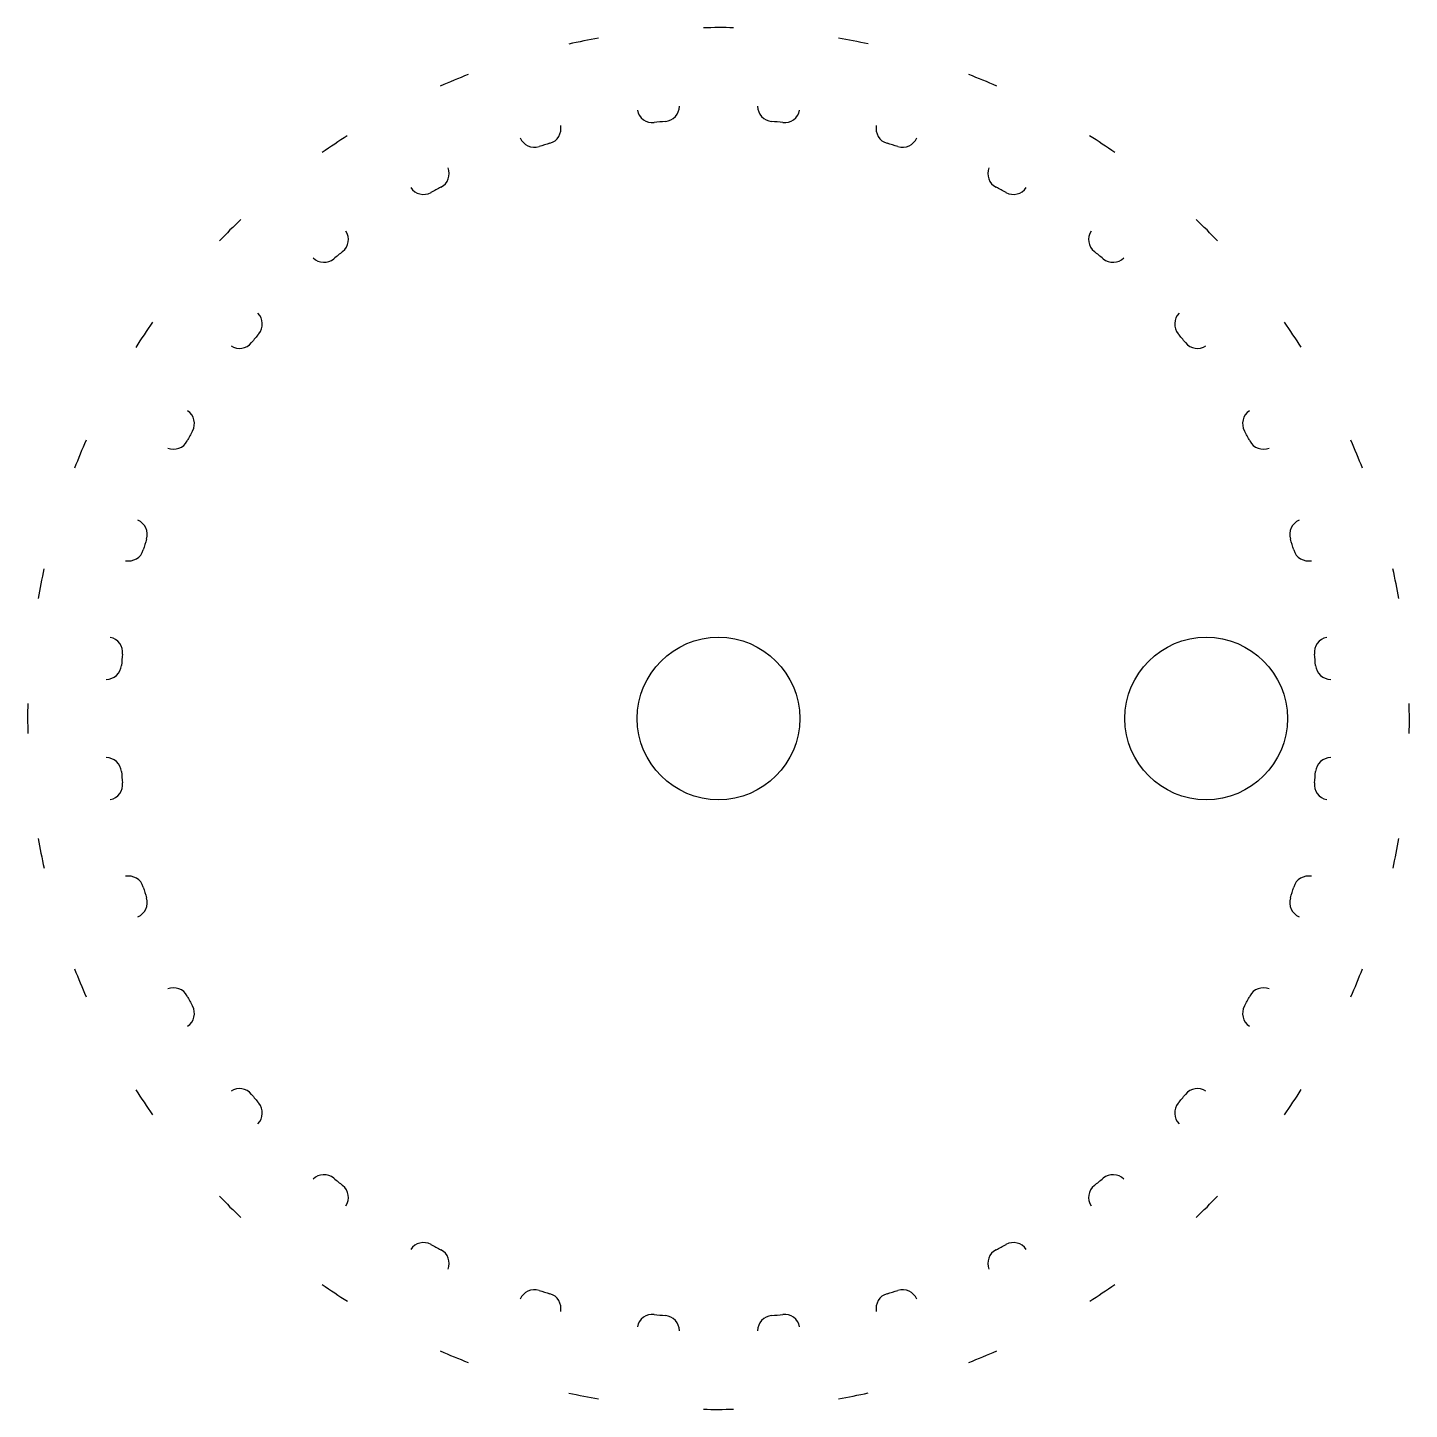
# Model space of a CAD drawing. Header units: millimetres. Extents: x 80.7 to 123.3, y -6.3 to 36.3.
import ezdxf

# ---------------------------------------------------------------- set-up
doc = ezdxf.new("R2010")
doc.units = ezdxf.units.MM
doc.layers.add('Shape2DView001', color=7, linetype='CONTINUOUS')

msp = doc.modelspace()

# ---------------------------------------------------------------- linework, layer by layer
at = {"layer": 'Shape2DView001'}
for centre in [(102, 15), (117, 15)]:
    msp.add_circle(centre, 2.5, dxfattribs=at)
for centre, radius, start, end in [((102.025, 15.001), 21.25, 88.8171, 91.3205), ((102.025, 15.005), 21.25, 100.0671, 102.5705), ((102.025, 14.996), 21.25, 77.5671, 80.0705), ((102.023, 15.01), 21.25, 111.3171, 113.8205), ((102.024, 14.991), 21.25, 66.3171, 68.8205), ((99.97, 33.803), 0.475, -168.5252, -83.7942), ((100.323, 33.838), 0.475, -84.958, -0.1854), ((103.677, 33.838), 0.475, -179.7752, -95.0442), ((104.03, 33.803), 0.475, -96.208, -11.4354), ((96.68, 33.149), 0.475, -73.708, 11.0646), ((102, 15), 18.438, 95.0883, 96.1617), ((102, 15), 18.438, 83.8383, 84.9117), ((107.32, 33.149), 0.475, 168.9748, -106.2942), ((102.021, 15.015), 21.25, 122.5671, 125.0705), ((96.34, 33.046), 0.475, -157.2752, -72.5442), ((107.66, 33.046), 0.475, -107.458, -22.6854), ((102.021, 14.986), 21.25, 55.0671, 57.5705), ((102, 15), 18.438, 106.3383, 107.4117), ((102, 15), 18.438, 72.5883, 73.6617), ((93.242, 31.762), 0.475, -62.458, 22.3146), ((110.758, 31.762), 0.475, 157.7248, -117.5442), ((92.929, 31.595), 0.475, -146.0252, -61.2942), ((102, 15), 18.438, 117.5883, 118.6617), ((102, 15), 18.438, 61.3383, 62.4117), ((111.071, 31.595), 0.475, -118.708, -33.9354), ((102.018, 15.018), 21.25, 133.8171, 136.3205), ((102.018, 14.982), 21.25, 43.8171, 46.3205), ((90.14, 29.732), 0.475, -51.208, 33.5646), ((113.86, 29.732), 0.475, 146.4748, -128.7942), ((102, 15), 18.438, 128.8383, 129.9117), ((102, 15), 18.438, 50.0883, 51.1617), ((89.865, 29.506), 0.475, -134.7752, -50.0442), ((114.135, 29.506), 0.475, -129.958, -45.1854), ((87.494, 27.135), 0.475, -39.958, 44.8146), ((116.506, 27.135), 0.475, 135.2248, -140.0442), ((102.014, 15.021), 21.25, 145.0671, 147.5705), ((102, 15), 18.438, 140.0883, 141.1617), ((102, 15), 18.438, 38.8383, 39.9117), ((102.015, 14.979), 21.25, 32.5671, 35.0705), ((87.268, 26.86), 0.475, -123.5252, -38.7942), ((116.732, 26.86), 0.475, -141.208, -56.4354), ((85.405, 24.071), 0.475, -28.708, 56.0646), ((118.595, 24.071), 0.475, 123.9748, -151.2942), ((102, 15), 18.438, 151.3383, 152.4117), ((102, 15), 18.438, 27.5883, 28.6617), ((102.009, 15.024), 21.25, 156.3171, 158.8205), ((85.238, 23.758), 0.475, -112.2752, -27.5442), ((118.762, 23.758), 0.475, -152.458, -67.6854), ((102.01, 14.977), 21.25, 21.3171, 23.8205), ((83.954, 20.66), 0.475, -17.458, 67.3146), ((120.046, 20.66), 0.475, 112.7248, -162.5442), ((102, 15), 18.438, 162.5883, 163.6617), ((102, 15), 18.438, 16.3383, 17.4117), ((83.851, 20.32), 0.475, -101.0252, -16.2942), ((120.149, 20.32), 0.475, -163.708, -78.9354), ((102.004, 15.025), 21.25, 167.5671, 170.0705), ((102.005, 14.975), 21.25, 10.0671, 12.5705), ((83.197, 17.03), 0.475, -6.208, 78.5646), ((120.803, 17.03), 0.475, 101.4748, -173.7942), ((83.162, 16.677), 0.475, -89.7752, -5.0442), ((102, 15), 18.438, 173.8383, 174.9117), ((102, 15), 18.438, 5.0883, 6.1617), ((120.838, 16.677), 0.475, -174.958, -90.1854), ((101.999, 15.025), 21.25, 178.8171, -178.6795), ((102.001, 14.975), 21.25, -1.1829, 1.3205), ((83.162, 13.323), 0.475, 5.042, 89.8146), ((120.838, 13.323), 0.475, 90.2248, 174.9558), ((102, 15), 18.438, -174.9117, -173.8383), ((102, 15), 18.438, -6.1617, -5.0883), ((83.197, 12.97), 0.475, -78.5252, 6.2058), ((120.803, 12.97), 0.475, 173.792, -101.4354), ((101.995, 15.025), 21.25, -169.9329, -167.4295), ((101.996, 14.975), 21.25, -12.4329, -9.9295), ((83.851, 9.68), 0.475, 16.292, 101.0646), ((102, 15), 18.438, -163.6617, -162.5883), ((102, 15), 18.438, -17.4117, -16.3383), ((120.149, 9.68), 0.475, 78.9748, 163.7058), ((83.954, 9.34), 0.475, -67.2752, 17.4558), ((120.046, 9.34), 0.475, 162.542, -112.6854), ((101.99, 15.023), 21.25, -158.6829, -156.1795), ((101.991, 14.976), 21.25, -23.6829, -21.1795), ((85.238, 6.242), 0.475, 27.542, 112.3146), ((102, 15), 18.438, -152.4117, -151.3383), ((102, 15), 18.438, -28.6617, -27.5883), ((118.762, 6.242), 0.475, 67.7248, 152.4558), ((85.405, 5.929), 0.475, -56.0252, 28.7058), ((118.595, 5.929), 0.475, 151.292, -123.9354), ((101.985, 15.021), 21.25, -147.4329, -144.9295), ((87.268, 3.14), 0.475, 38.792, 123.5646), ((102, 15), 18.438, -141.1617, -140.0883), ((102, 15), 18.438, -39.9117, -38.8383), ((116.732, 3.14), 0.475, 56.4748, 141.2058), ((101.986, 14.979), 21.25, -34.9329, -32.4295), ((87.494, 2.865), 0.475, -44.7752, 39.9558), ((116.506, 2.865), 0.475, 140.042, -135.1854), ((89.865, 0.494), 0.475, 50.042, 134.8146), ((102, 15), 18.438, -129.9117, -128.8383), ((102, 15), 18.438, -51.1617, -50.0883), ((114.135, 0.494), 0.475, 45.2248, 129.9558), ((90.14, 0.268), 0.475, -33.5252, 51.2058), ((113.86, 0.268), 0.475, 128.792, -146.4354), ((101.982, 15.018), 21.25, -136.1829, -133.6795), ((101.982, 14.982), 21.25, -46.1829, -43.6795), ((92.929, -1.595), 0.475, 61.292, 146.0646), ((102, 15), 18.438, -118.6617, -117.5883), ((102, 15), 18.438, -62.4117, -61.3383), ((111.071, -1.595), 0.475, 33.9748, 118.7058), ((93.242, -1.762), 0.475, -22.2752, 62.4558), ((110.758, -1.762), 0.475, 117.542, -157.6854), ((101.979, 15.014), 21.25, -124.9329, -122.4295), ((101.979, 14.985), 21.25, -57.4329, -54.9295), ((96.34, -3.046), 0.475, 72.542, 157.3146), ((102, 15), 18.438, -107.4117, -106.3383), ((96.68, -3.149), 0.475, -11.0252, 73.7058), ((107.32, -3.149), 0.475, 106.292, -168.9354), ((102, 15), 18.438, -73.6617, -72.5883), ((107.66, -3.046), 0.475, 22.7248, 107.4558), ((99.97, -3.803), 0.475, 83.792, 168.5646), ((102, 15), 18.438, -96.1617, -95.0883), ((100.323, -3.838), 0.475, 0.2248, 84.9558), ((103.677, -3.838), 0.475, 95.042, 179.8146), ((102, 15), 18.438, -84.9117, -83.8383), ((104.03, -3.803), 0.475, 11.4748, 96.2058), ((101.976, 15.009), 21.25, -113.6829, -111.1795), ((101.977, 14.99), 21.25, -68.6829, -66.1795), ((101.975, 15.004), 21.25, -102.4329, -99.9295), ((101.975, 14.995), 21.25, -79.9329, -77.4295), ((101.975, 14.999), 21.25, -91.1829, -88.6795)]:
    msp.add_arc(centre, radius, start, end, dxfattribs=at)

doc.saveas('drawing.dxf')
